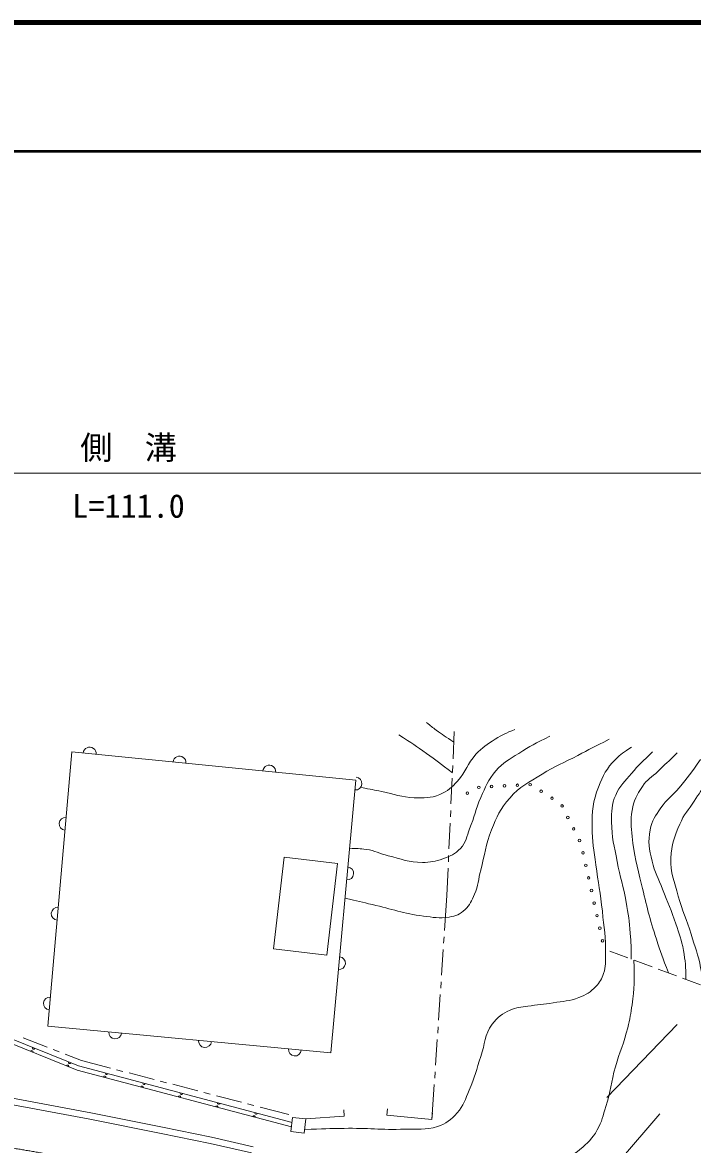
# Model space of a CAD drawing. Units: millimetres, scale not verified. Extents: x 40000 to 680000, y 20000 to 380000.
# Drawn here: x 448772 to 500746, y 292892 to 380000 of the extents above; entities that cross this region are included whole.
import ezdxf
from ezdxf.enums import TextEntityAlignment as Align

# ---------------------------------------------------------------- set-up
doc = ezdxf.new("R2010")
doc.units = ezdxf.units.MM
doc.header["$LTSCALE"] = 1000
doc.linetypes.add('CHAIN', pattern=[18.5, 12, -1.5, 3.5, -1.5])
for name, color, linetype, lineweight in [('M-BMK', 2, 'CHAIN', 13), ('M-STR-HTXT', 7, 'Continuous', 13), ('M-TTL', 2, 'Continuous', 140), ('M-TTL-LINE', 7, 'Continuous', 50), ('M-WORK', 1, 'Continuous', 13)]:
    doc.layers.add(name, color=color, linetype=linetype, lineweight=lineweight)
doc.styles.add('ＭＳ ゴシック', font='')
doc.styles.get('ＭＳ ゴシック').set_extended_font_data('MS Gothic')

msp = doc.modelspace()

# ---------------------------------------------------------------- linework, layer by layer
at = {"layer": 'M-BMK'}
msp.add_arc((407287, 45957), 250000, 79.18859, 90.69137, dxfattribs=at)
at = {"layer": 'M-STR-HTXT'}
msp.add_line((401640, 345000), (512514, 345000), dxfattribs=at)
at = {"layer": 'M-TTL'}
msp.add_line((680000, 380000), (40000, 380000), dxfattribs=at)
at = {"layer": 'M-TTL-LINE'}
msp.add_line((40000, 370000), (680000, 370000), dxfattribs=at)
at = {"layer": 'M-WORK'}
for p, q in [((482264, 324946), (482168, 322830)), ((482145, 322330), (482122, 321831)), ((482099, 321332), (482009, 319334)), ((481986, 318834), (481963, 318335)), ((481941, 317835), (481850, 315837)), ((481827, 315338), (481805, 314838)), ((469081, 315196), (468244, 308087)), ((473208, 314710), (469081, 315196)), ((472372, 307602), (473208, 314710)), ((481782, 314339), (481686, 312223)), ((481686, 312223), (481507, 309521)), ((481474, 309022), (481441, 308523)), ((468244, 308087), (472372, 307602)), ((481408, 308024), (481277, 306029)), ((495740, 307380), (494335, 307901)), ((497615, 306685), (496209, 307206)), ((499490, 305990), (498084, 306511)), ((501364, 305296), (499959, 305816)), ((481244, 305530), (481211, 305031)), ((481178, 304532), (481046, 302536)), ((453012, 298667), (442798, 302786)), ((453123, 299000), (442929, 303110)), ((481013, 302037), (480980, 301538)), ((494110, 296555), (499553, 302200)), ((448814, 301185), (450677, 300457)), ((480947, 301039), (480815, 299044)), ((451142, 300275), (451608, 300093)), ((452074, 299911), (453362, 299407)), ((469681, 294612), (453123, 299000)), ((453362, 299407), (455590, 298827)), ((469642, 294260), (453012, 298667)), ((456074, 298701), (456557, 298576)), ((457041, 298450), (458977, 297946)), ((480782, 298545), (480749, 298046)), ((459461, 297820), (459945, 297694)), ((460429, 297568), (462364, 297065)), ((480716, 297547), (480537, 294845)), ((445644, 296420), (449428, 295723)), ((445722, 296914), (449519, 296214)), ((449519, 296214), (454083, 295357)), ((462848, 296939), (463332, 296813)), ((463816, 296687), (465751, 296183)), ((449428, 295723), (453987, 294866)), ((454083, 295357), (459642, 294241)), ((466235, 296057), (466719, 295931)), ((467203, 295805), (469431, 295226)), ((473727, 295084), (473694, 295583)), ((477043, 295174), (477089, 295672)), ((477043, 295174), (477089, 295672)), ((480537, 294845), (480584, 295343)), ((453987, 294866), (459543, 293751)), ((469601, 293896), (469725, 295002)), ((469725, 295002), (470748, 294887)), ((470748, 294887), (470624, 293781)), ((473727, 295084), (470748, 294887)), ((480537, 294845), (477043, 295174)), ((495072, 291636), (498209, 295278)), ((459543, 293751), (463321, 292975)), ((459642, 294241), (463427, 293463)), ((470624, 293781), (469601, 293896)), ((463321, 292975), (466547, 292238)), ((463427, 293463), (466659, 292725))]:
    msp.add_line(p, q, dxfattribs=at)
msp.add_lwpolyline([(472681, 300002), (474627, 321168), (452605, 323378), (450743, 302091)], close=True, dxfattribs=at)
for centre in [(484169, 320622), (485161, 320693), (486160, 320738), (487159, 320783), (488158, 320828), (483276, 320171), (489007, 320316), (489847, 319775), (490627, 319179), (491077, 318285), (491527, 317392), (491976, 316499), (492253, 315544), (492470, 314568), (492687, 313591), (492904, 312615), (493121, 311639), (493338, 310663), (493555, 309687), (493772, 308711)]:
    msp.add_circle(centre, 100, dxfattribs=at)
for centre, radius, start, end in [((453986, 323240), 500, 354.26889, 174.26889), ((460951, 322541), 500, 354.26889, 174.26889), ((467916, 321842), 500, 354.26889, 174.26889), ((474604, 320914), 500, 264.74604, 84.74604), ((452116, 317788), 500, 85.00174, 265.00174), ((473963, 313943), 500, 264.74604, 84.74604), ((451506, 310814), 500, 85.00174, 265.00174), ((473322, 306973), 500, 264.74604, 84.74604), ((450896, 303841), 500, 85.00174, 265.00174), ((455963, 301594), 500, 174.56028, 354.56028), ((462932, 300930), 500, 174.56028, 354.56028), ((449491, 300087), 100, 338.03972, 158.03972), ((449647, 300401), 100, 158.03655, 338.03655), ((469900, 300267), 500, 174.56028, 354.56028), ((452273, 298965), 100, 338.03972, 158.03972), ((452429, 299279), 100, 158.03655, 338.03655), ((455142, 298103), 100, 345.15791, 165.15791), ((455300, 298423), 100, 165.15791, 345.15791), ((458042, 297334), 100, 345.15791, 165.15791), ((458200, 297654), 100, 165.15791, 345.15791), ((460942, 296566), 100, 345.15791, 165.15791), ((461100, 296886), 100, 165.15791, 345.15791), ((463842, 295797), 100, 345.15791, 165.15791), ((464000, 296117), 100, 165.15791, 345.15791), ((466900, 295349), 100, 165.15791, 345.15791), ((466742, 295029), 100, 345.15791, 165.15791)]:
    msp.add_arc(centre, radius, start, end, dxfattribs=at)
for points, knots in [([(475065, 320616), (475828, 320458), (476023, 320419), (476638, 320297), (477624, 320102), (478162, 319839), (479167, 319820), (479942, 319804), (480423, 319760), (481138, 320059), (481763, 320319), (482056, 320614), (482512, 321114), (483176, 321840), (483280, 322461), (483946, 323185), (484448, 323731), (484808, 323970), (485439, 324359), (486007, 324710), (486249, 324817), (486972, 325116)], [0, 0, 0, 0, 1, 1, 1, 2, 2, 2, 3, 3, 3, 4, 4, 4, 5, 5, 5, 6, 6, 6, 7, 7, 7, 7]), ([(480105, 325651), (480464, 325368), (480563, 325294), (480862, 325073), (481382, 324688), (481564, 324574), (482227, 324132)], [0, 0, 0, 0, 1, 1, 1, 2, 2, 2, 2]), ([(473785, 312013), (474821, 311775), (475081, 311716), (475911, 311526), (477459, 311174), (478300, 310831), (479874, 310630), (480646, 310532), (481096, 310428), (481865, 310551), (482391, 310635), (482704, 310772), (483100, 311128), (483507, 311495), (483611, 311823), (483836, 312323), (484147, 313011), (484123, 313465), (484314, 314195), (484634, 315417), (484695, 316142), (485150, 317321), (485551, 318357), (485832, 318953), (486564, 319790), (487366, 320706), (488042, 320994), (489073, 321641), (490107, 322291), (490757, 322531), (491841, 323095), (492788, 323588), (493087, 323742), (494270, 324349)], [0, 0, 0, 0, 1, 1, 1, 2, 2, 2, 3, 3, 3, 4, 4, 4, 5, 5, 5, 6, 6, 6, 7, 7, 7, 8, 8, 8, 9, 9, 9, 10, 10, 10, 11, 11, 11, 11]), ([(474139, 315860), (474726, 315881), (474932, 315874), (475434, 315807), (476124, 315716), (476469, 315472), (477146, 315310), (478171, 315063), (478740, 314781), (479794, 314792), (480426, 314798), (480791, 314863), (481387, 315071), (481970, 315274), (482312, 315443), (482741, 315887), (483196, 316357), (483209, 316795), (483458, 317400), (483841, 318331), (483905, 318910), (484314, 319830), (484692, 320679), (484884, 321194), (485489, 321900), (486056, 322562), (486537, 322769), (487261, 323254), (488160, 323857), (488531, 324022), (489690, 324588)], [0, 0, 0, 0, 1, 1, 1, 2, 2, 2, 3, 3, 3, 4, 4, 4, 5, 5, 5, 6, 6, 6, 7, 7, 7, 8, 8, 8, 9, 9, 9, 10, 10, 10, 10]), ([(477975, 324695), (479008, 324024), (479288, 323843), (480105, 323261), (480906, 322692), (481165, 322492), (482119, 321753)], [0, 0, 0, 0, 1, 1, 1, 2, 2, 2, 2]), ([(470655, 294051), (472129, 294121), (472525, 294131), (473725, 294151), (475561, 294181), (476590, 294019), (478424, 294085), (479418, 294121), (480013, 293996), (480960, 294297), (481649, 294517), (482005, 294806), (482486, 295346), (483010, 295933), (483115, 296404), (483429, 297125), (483860, 298115), (483976, 298719), (484332, 299740), (484671, 300715), (484586, 301410), (485208, 302235), (485625, 302790), (485973, 303043), (486601, 303337), (487096, 303568), (487431, 303534), (487969, 303629), (488731, 303764), (489170, 303765), (489933, 303895), (490716, 304027), (491185, 304015), (491924, 304306), (492500, 304532), (492824, 304722), (493252, 305169), (493569, 305500), (493697, 305746), (493849, 306178), (494047, 306739), (493986, 307098), (493999, 307693), (494026, 308992), (493882, 309717), (493750, 311010), (493605, 312423), (493423, 313203), (493252, 314614), (493114, 315754), (492941, 316391), (492953, 317541), (492966, 318769), (492998, 319504), (493451, 320647), (493811, 321556), (494068, 322091), (494765, 322777), (495200, 323205), (495414, 323377), (496000, 323733)], [0, 0, 0, 0, 1, 1, 1, 2, 2, 2, 3, 3, 3, 4, 4, 4, 5, 5, 5, 6, 6, 6, 7, 7, 7, 8, 8, 8, 9, 9, 9, 10, 10, 10, 11, 11, 11, 12, 12, 12, 13, 13, 13, 14, 14, 14, 15, 15, 15, 16, 16, 16, 17, 17, 17, 18, 18, 18, 19, 19, 19, 20, 20, 20, 20]), ([(495991, 307287), (495987, 308237), (495980, 308512), (495920, 309294), (495848, 310240), (495764, 310768), (495601, 311703), (495385, 312951), (495129, 313623), (494905, 314869), (494690, 316060), (494457, 316726), (494467, 317935), (494473, 318761), (494455, 319269), (494785, 320026), (495110, 320771), (495498, 321076), (496020, 321699), (496606, 322398), (496856, 322624), (497652, 323371)], [0, 0, 0, 0, 1, 1, 1, 2, 2, 2, 3, 3, 3, 4, 4, 4, 5, 5, 5, 6, 6, 6, 7, 7, 7, 7]), ([(498882, 306216), (498407, 307446), (498286, 307797), (497949, 308826), (497411, 310464), (497185, 311407), (496794, 313087), (496457, 314531), (496195, 315334), (496057, 316810), (495984, 317592), (495935, 318045), (496057, 318821), (496181, 319606), (496412, 320032), (496853, 320693), (497220, 321242), (497593, 321409), (498068, 321868), (498650, 322429), (498833, 322604), (499561, 323301)], [0, 0, 0, 0, 1, 1, 1, 2, 2, 2, 3, 3, 3, 4, 4, 4, 5, 5, 5, 6, 6, 6, 7, 7, 7, 7]), ([(501373, 322783), (500611, 321714), (500400, 321400), (499701, 320574), (499170, 319948), (498750, 319698), (498287, 319020), (497871, 318411), (497586, 318053), (497451, 317328), (497277, 316393), (497391, 315824), (497610, 314899), (497820, 314010), (498102, 313562), (498426, 312708), (498826, 311656), (499102, 311086), (499462, 310020), (499728, 309232), (499885, 308787), (500039, 307969), (500203, 307100), (500208, 306756), (500238, 305713)], [0, 0, 0, 0, 1, 1, 1, 2, 2, 2, 3, 3, 3, 4, 4, 4, 5, 5, 5, 6, 6, 6, 7, 7, 7, 8, 8, 8, 8]), ([(501561, 305209), (501503, 305869), (501469, 306070), (501373, 306615), (501191, 307658), (500946, 308211), (500637, 309224), (500282, 310386), (499953, 310996), (499641, 312171), (499338, 313312), (499001, 313959), (499064, 315137), (499120, 316198), (499354, 316784), (499760, 317766), (500076, 318527), (500425, 318867), (500876, 319558), (501618, 320697), (501908, 321056), (502907, 322385)], [0, 0, 0, 0, 1, 1, 1, 2, 2, 2, 3, 3, 3, 4, 4, 4, 5, 5, 5, 6, 6, 6, 7, 7, 7, 7]), ([(480761, 290896), (481575, 291052), (481817, 291086), (482500, 291164), (483537, 291282), (484126, 291247), (485168, 291270), (486330, 291295), (486983, 291206), (488142, 291283), (488987, 291340), (489483, 291311), (490292, 291562), (491021, 291788), (491413, 292022), (492005, 292505), (492623, 293008), (492969, 293336), (493359, 294031), (493726, 294687), (493805, 295117), (494022, 295836), (494381, 297026), (494433, 297732), (494766, 298929), (495098, 300124), (495431, 300751), (495721, 301956), (495888, 302648), (495957, 303043), (496060, 303748), (496256, 305086), (496212, 305593), (496205, 307208)], [0, 0, 0, 0, 1, 1, 1, 2, 2, 2, 3, 3, 3, 4, 4, 4, 5, 5, 5, 6, 6, 6, 7, 7, 7, 8, 8, 8, 9, 9, 9, 10, 10, 10, 11, 11, 11, 11])]:
    msp.add_open_spline(points, degree=3, knots=knots, dxfattribs=at)

# ---------------------------------------------------------------- texts
at = {"layer": 'M-STR-HTXT', "style": 'ＭＳ ゴシック'}
msp.add_text('側\u3000溝', height=1833, dxfattribs=at).set_placement((457000, 347000), align=Align.MIDDLE_CENTER)
msp.add_text('L=111.0', height=1833, dxfattribs=at).set_placement((457000, 341000), align=Align.BOTTOM_CENTER)

doc.saveas('drawing.dxf')
